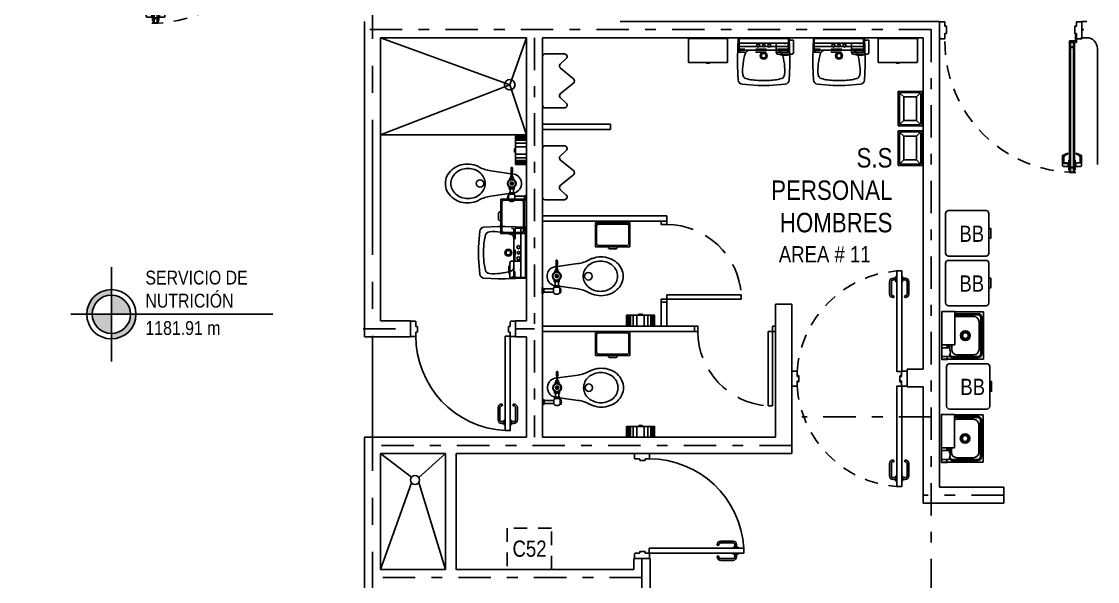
# Model space of a CAD drawing. Extents: x -28 to 149, y -33 to 76.
# Drawn here: x 4.75 to 14.71, y 10.64 to 15.82 of the extents above; entities that cross this region are included whole.
import ezdxf

# ---------------------------------------------------------------- set-up
doc = ezdxf.new("R2010")
doc.units = 0
doc.set_wipeout_variables(frame=1)
for name, pattern in [('CENTER', [2, 1.25, -0.25, 0.25, -0.25]), ('DASHDOT', [1, 0.5, -0.25, 0, -0.25]), ('DASHDOT2', [12.7, 6.35, -3.175, 0, -3.175]), ('HIDDEN', [0.375, 0.25, -0.125]), ('HIDDEN2', [0.1875, 0.125, -0.0625])]:
    doc.linetypes.add(name, pattern=pattern)
for name, color, linetype in [('arq-accesorios de baño', 2, 'Continuous'), ('arq-ejes', 1, 'DASHDOT2'), ('arq-ejes-principales', 1, 'CENTER'), ('arq-equipamiento', 1, 'Continuous'), ('arq-hatch', 252, 'Continuous'), ('arq-niveles', 1, 'Continuous'), ('arq-paredes-liv', 3, 'Continuous'), ('arq-puertas', 2, 'Continuous'), ('arq-san', 1, 'Continuous'), ('arq-text-area', 3, 'Continuous'), ('arq-text-codigo', 1, 'Continuous'), ('arq-text-equipamiento', 2, 'Continuous'), ('arq-wipeout', 2, 'Continuous')]:
    doc.layers.add(name, color=color, linetype=linetype)
doc.layers.add('mv', color=191, linetype='Continuous', plot=False)
doc.styles.add('dape 2', font='ARIALN.TTF', dxfattribs={"height": 2.5})

# ---------------------------------------------------------------- blocks, each defined once
blk = doc.blocks.new('BB')
for points in [[(0.1842, 0), (-0.1842, 0)], [(-0.21, -0.0258), (-0.21, -0.3742)], [(0.21, -0.3742), (0.21, -0.0258)], [(-0.1842, -0.4), (0.1842, -0.4)]]:
    blk.add_lwpolyline(points)
blk.add_lwpolyline([(0.0452, -0.4), (0.0452, -0.4171), (-0.0452, -0.4171), (-0.0452, -0.4)], close=True)
for centre, start, end in [((0.1842, -0.0258), 0, 90), ((-0.1842, -0.0258), 90, 180), ((-0.1842, -0.3742), 180, 270), ((0.1842, -0.3742), 270, 0)]:
    blk.add_arc(centre, 0.0258, start, end)
blk = doc.blocks.new('LAV02')
for p, q in [((0, 0.2212), (0, -0.2203)), ((0, 0.2212), (0.0018, 0.2212)), ((0, -0.2191), (0, 0.2191)), ((0, -0.2191), (0, 0.2191)), ((0, 0.2159), (0, -0.2159)), ((0.0009, 0.2212), (0.0009, -0.2203)), ((0.0018, 0.2221), (0.0018, -0.2203)), ((0.0018, -0.0895), (0.0018, 0.2165)), ((0.1209, 0.2238), (0.0035, 0.2238)), ((0.0035, 0.2229), (0.0035, 0.2238)), ((0.1209, 0.2229), (0.0035, 0.2229)), ((0.1209, -0.0856), (0.1209, 0.2238)), ((0.3874, 0.2191), (0.1209, 0.2191)), ((0.3364, 0.2032), (0.1209, 0.2032)), ((0.3874, 0.2191), (0.3874, -0.2191)), ((0.3364, 0.1937), (0.1209, 0.1937)), ((0.2951, 0.1778), (0.143, 0.1778)), ((0.3459, 0.127), (0.3459, -0.127)), ((0.3618, 0.1683), (0.3618, -0.1683)), ((0.3713, 0.1683), (0.3713, -0.1683)), ((0.1209, -0.0856), (0.0018, -0.0856)), ((0.0508, -0.1117), (0.0508, -0.0856)), ((0.0668, -0.1118), (0.0668, -0.0856)), ((0.0763, -0.1333), (0.0763, -0.0856)), ((0.0922, -0.127), (0.0922, -0.0856)), ((0.0018, -0.1117), (0.0018, -0.1942)), ((0.0653, -0.1117), (0.0018, -0.1117)), ((0.0653, -0.1942), (0.0018, -0.1942)), ((0.0508, -0.2191), (0.0508, -0.1942)), ((0.0748, -0.1212), (0.0748, -0.1307)), ((0.0748, -0.1752), (0.0748, -0.1847)), ((0.1017, -0.1937), (0.3364, -0.1937)), ((0.143, -0.1778), (0.2951, -0.1778)), ((0.0024, -0.2191), (0, -0.2191)), ((0, -0.2203), (0.0009, -0.2203)), ((0.0018, -0.2203), (0.0508, -0.2203)), ((0.0024, -0.2191), (0.0492, -0.2191)), ((0.0026, -0.2212), (0.0508, -0.2212)), ((0.0026, -0.2221), (0.0508, -0.2221)), ((0.039, -0.2212), (0.039, -0.2203)), ((0.0508, -0.2191), (0.0492, -0.2191)), ((0.3874, -0.2191), (0.0508, -0.2191)), ((0.0508, -0.2191), (0.054, -0.2191)), ((0.1017, -0.2032), (0.3364, -0.2032))]:
    blk.add_line(p, q)
blk.add_circle((0.2191, 0), 0.0444)
at = {"color": 251}
for radius in [0.0381, 0.027]:
    blk.add_circle((0.2191, 0), radius, dxfattribs=at)
for centre, radius, start, end in [((0.0035, 0.2221), 0.00172, 90, 180), ((0.3364, 0.1683), 0.0349, 359.9998, 90), ((0.143, 0.127), 0.0508, 90, 115.83473), ((0.2951, 0.127), 0.0508, 359.9998, 90), ((0.3364, 0.1683), 0.0254, 359.9998, 90), ((0.0653, -0.1212), 0.00952, 0, 90), ((0.0653, -0.1847), 0.00953, 270, 0), ((0.1017, -0.1683), 0.0349, 216.70113, 270), ((0.0391, -0.1529), 0.0421, 328.10921, 31.89079), ((0.1017, -0.1683), 0.0254, 188.48799, 270), ((0.143, -0.127), 0.0508, 180.00036, 270), ((0.2951, -0.127), 0.0508, 270, 359.9998), ((0.3364, -0.1683), 0.0254, 270, 359.9998), ((0.3364, -0.1683), 0.0349, 270, 359.9998), ((0.0026, -0.2203), 0.00174, 180, 270), ((0.0026, -0.2203), 0.000825, 180, 270), ((0.0508, -0.2212), 0.000912, 270, 90)]:
    blk.add_arc(centre, radius, start, end)
at = {"linetype": 'Continuous', "lineweight": 5}
blk.add_point((0, -0.2191), dxfattribs=at)
blk = doc.blocks.new('*U158')
for p, q in [((-0.0495, 0.009), (-0.0362, 0.009)), ((-0.0495, 0), (-0.0362, 0)), ((-0.0362, 0.0122), (-0.0328, 0.0122)), ((-0.005, 0), (0.005, 0)), ((0, 0.005), (0, -0.005)), ((0.0495, 0.0155), (0.0875, 0.0155)), ((0.0875, 0.0171), (0.0996, 0.0171)), ((0.0996, 0), (0.0875, 0)), ((0.1137, 0.0295), (0.1137, 0.0306)), ((0.1179, 0.0361), (0.1179, 0.0306)), ((0.1328, 0.0361), (0.1328, 0.0306)), ((0.1477, 0.0361), (0.1477, 0.0306)), ((0.1519, 0.0295), (0.1519, 0.0306)), ((-0.0495, -0.009), (-0.0362, -0.009)), ((-0.0362, -0.0122), (-0.0328, -0.0122)), ((0.0495, -0.0155), (0.0875, -0.0155)), ((0.0875, -0.0171), (0.0996, -0.0171)), ((0.1178, -0.1195), (0.1178, -0.0295)), ((0.1478, -0.1195), (0.1478, -0.0295)), ((0.1189, -0.1195), (0.1189, -0.127)), ((0.1328, -0.1195), (0.1328, -0.127)), ((0.1467, -0.1195), (0.1467, -0.127))]:
    blk.add_line(p, q)
for points in [[(-0.0906, 0.0045), (-0.1173, 0.1942, 0.094509), (-0.1525, 0.301, -0.039467), (-0.1659, 0.3305, -0.087429), (-0.1799, 0.4101, -0.087429), (-0.1659, 0.4897, -0.093201), (-0.1272, 0.555, -0.102722), (-0.0677, 0.5998, -0.110644), (0, 0.615, -0.110644), (0.0677, 0.5998, -0.102722), (0.1272, 0.555, -0.093201), (0.1659, 0.4897, -0.087429), (0.1799, 0.4101, -0.087429), (0.1659, 0.3305, -0.039467), (0.1525, 0.301, 0.094509), (0.1173, 0.1942), (0.0932, 0.023)], [(0.0996, -0.0196, 0.154601), (0.1124, -0.0295), (0.1531, -0.0295, 0.455032), (0.1531, 0.0295), (0.1137, 0.0295, 0.259938), (0.0996, 0.0196)], [(0.0875, -0.0212, -0.865478), (-0.0899, -0.0045, -0.865478)]]:
    blk.add_lwpolyline(points, format="xyb")
for points in [[(-0.1399, 0.4049, 0.087447), (-0.129, 0.343, 0.09321), (-0.0989, 0.2923, 0.102716), (-0.0526, 0.2574, 0.110623), (0, 0.2456, 0.110623), (0.0526, 0.2574, 0.102716), (0.0989, 0.2923, 0.09321), (0.129, 0.343, 0.087447), (0.1399, 0.4049, 0.087447), (0.129, 0.4668, 0.09321), (0.0989, 0.5176, 0.102716), (0.0526, 0.5524, 0.110623), (0, 0.5642, 0.110623), (-0.0526, 0.5524, 0.102716), (-0.0989, 0.5176, 0.09321), (-0.129, 0.4668, 0.087447)], [(-0.069, 0.004), (-0.1439, 0.0059, 0.421553), (-0.149, 0.0009), (-0.149, -0.0009, 0.421553), (-0.1439, -0.0059), (-0.069, -0.004)], [(0.1365, 0.0361), (0.1291, 0.0361), (0.1291, 0.038, -0.414214), (0.1313, 0.0402), (0.1343, 0.0402, -0.414214), (0.1365, 0.038)], [(0.1596, -0.135), (0.106, -0.135, -0.443315), (0.1135, -0.127), (0.152, -0.127, -0.443315)]]:
    blk.add_lwpolyline(points, format="xyb", close=True)
for points in [[(-0.069, 0.0074), (-0.0618, 0.0074), (-0.0618, -0.0074), (-0.069, -0.0074)], [(-0.0618, 0.0113), (-0.0495, 0.0113), (-0.0495, -0.0113), (-0.0618, -0.0113)], [(-0.0495, 0.0165), (-0.0362, 0.0165), (-0.0362, -0.0165), (-0.0495, -0.0165)], [(-0.013, -0.0075), (-0.013, 0.0075), (0, 0.015), (0.013, 0.0075), (0.013, -0.0075), (0, -0.015)], [(0.0996, 0.023), (0.0996, -0.023), (0.0875, -0.023), (0.0875, 0.023)], [(0.1531, 0.0306), (0.1124, 0.0306), (0.1124, 0.0361), (0.1531, 0.0361)], [(0.1134, -0.127), (0.1134, -0.1195), (0.1521, -0.1195), (0.1521, -0.127)]]:
    blk.add_lwpolyline(points, close=True)
blk.add_lwpolyline([(0.0262, 0.0232), (0.0495, 0.0232), (0.0495, -0.0232), (0.0262, -0.0232)])
for centre, radius in [((0, 0.2934), 0.0348), ((0, 0), 0.04), ((0, 0), 0.035), ((0, 0), 0.0095)]:
    blk.add_circle(centre, radius)
blk = doc.blocks.new('*U159')
blk.add_lwpolyline([(0, -0.08), (0, 0.08), (0.11, 0.08, -0.414214), (0.13, 0.06), (0.13, -0.06, -0.414214), (0.11, -0.08)], format="xyb", close=True)
blk.add_circle((0.0176, 0.0006), 0.0104)
for centre, radius, start, end in [((0.0208, 0.0006), 0.0104, 261.20661, 98.79339), ((0.02, 0.0009), 0.1194, 337.20482, 22.79518)]:
    blk.add_arc(centre, radius, start, end)
blk = doc.blocks.new('*U160')
at = {"linetype": 'Continuous', "ltscale": 20}
for p, q in [((0, 0), (0, 0.2324)), ((0, 0), (0, 0.2324)), ((0.0039, 0.2364), (0.1917, 0.243)), ((0.0202, 0.2331), (0.0202, 0)), ((0.1156, 0), (0.1156, 0.214)), ((0.1378, 0.2264), (0.1239, 0.2239)), ((0.1917, 0.243), (0.2614, 0.243)), ((0.2614, 0.243), (0.3924, 0.2361)), ((0.4305, 0.1989), (0.442, 0.0531)), ((0, 0), (0, -0.2324)), ((0, 0), (0, -0.2324)), ((0.0202, -0.2331), (0.0202, 0)), ((0.1156, 0), (0.1156, 0.0947)), ((0.1156, 0), (0.1156, -0.0947)), ((0.1156, 0), (0.1156, -0.214)), ((0.3953, 0), (0.3953, 0.0399)), ((0.3953, 0), (0.3953, -0.0399)), ((0.442, 0.0531), (0.442, 0)), ((0.442, -0.0531), (0.442, 0)), ((0.4305, -0.1989), (0.442, -0.0531)), ((0.0039, -0.2364), (0.1917, -0.243)), ((0.1378, -0.2264), (0.1239, -0.2239)), ((0.1917, -0.243), (0.2614, -0.243)), ((0.2614, -0.243), (0.3924, -0.2361))]:
    blk.add_line(p, q, dxfattribs=at)
for centre, radius in [((0.0727, 0.0515), 0.0144), ((0.0727, 0), 0.0126), ((0.1666, 0), 0.0318), ((0.1666, 0), 0.0207), ((0.0727, -0.0515), 0.0144)]:
    blk.add_circle(centre, radius, dxfattribs=at)
for centre, radius, start, end in [((0.004, 0.2324), 0.00404, 92, 180), ((0.0242, 0.2331), 0.00404, 92, 180), ((0.1257, 0.214), 0.0101, 100, 180), ((0.3903, 0.1958), 0.0404, 4.5, 87), ((0.156, 0.1313), 0.0404, 107.48929, 180), ((0.3044, -0.3258), 0.5209, 85.81831, 107.95077), ((0.3394, 0.1535), 0.0404, 15.49127, 85.81872), ((-0.0702, 0.0399), 0.4654, 0, 15.49127), ((-0.0702, -0.0399), 0.4654, 344.50873, 0), ((0.156, -0.1313), 0.0404, 180, 252.51071), ((0.3044, 0.3258), 0.5209, 252.04923, 274.18169), ((0.3394, -0.1535), 0.0404, 274.18128, 344.50873), ((0.3903, -0.1958), 0.0404, 273, 355.5), ((0.004, -0.2324), 0.00404, 180, 268), ((0.0242, -0.2331), 0.00404, 180, 268), ((0.1257, -0.214), 0.0101, 180, 260)]:
    blk.add_arc(centre, radius, start, end, dxfattribs=at)
blk = doc.blocks.new('Ea27')
at = {"linetype": 'HIDDEN', "ltscale": 0.2}
blk.add_line((-0.2265, -0.1049), (0.226, -0.105), dxfattribs=at)
for centre, start, end in [((-0.226, -0.1024), 180, 270), ((0.226, -0.1024), 270, 0)]:
    blk.add_arc(centre, 0.0026, start, end, dxfattribs=at)
blk.add_wipeout([(-0.2286, 0), (0.2286, 0), (0.2286, -0.0474), (0.2286, -0.0479), (0.2284, -0.0485), (0.2281, -0.049), (0.2276, -0.0495), (0.227, -0.0498), (0.2267, -0.0499), (0.226, -0.05), (-0.226, -0.05), (-0.2265, -0.0499), (-0.227, -0.0498), (-0.2274, -0.0496), (-0.2278, -0.0492), (-0.2282, -0.0488), (-0.2284, -0.0483), (-0.2286, -0.0477), (-0.2286, -0.0474)])
for p, q in [((0.2286, 0), (-0.2286, 0)), ((-0.2286, 0), (-0.2286, -0.05)), ((0.2286, -0.05), (0.2286, 0)), ((0.2286, -0.0073), (-0.2286, -0.0073)), ((-0.2286, -0.05), (0.2286, -0.05))]:
    blk.add_line(p, q)
for p, q in [((-0.2286, -0.1024), (-0.2286, -0.05)), ((0.2286, -0.1024), (0.2286, -0.05))]:
    blk.add_line(p, q, dxfattribs=at)
blk = doc.blocks.new('*U179')
blk.add_line((0.1, 0.26), (0, 0.26))
at = {"color": 251}
for p, q in [((0.1, 0.2543), (0, 0.2543)), ((0.1, 0.2468), (0, 0.2468)), ((0.1, 0.238), (0, 0.238)), ((0.1, 0.2241), (0, 0.2241)), ((0.1, 0.1983), (0, 0.1983)), ((0.1, 0.1633), (0, 0.1633)), ((0.1, 0.0967), (0, 0.0967)), ((0.1, 0.0617), (0, 0.0617)), ((0.1, 0.0359), (0, 0.0359)), ((0.1, 0.022), (0, 0.022)), ((0.1, 0.0132), (0, 0.0132)), ((0.1, 0.0057), (0, 0.0057))]:
    blk.add_line(p, q, dxfattribs=at)
for points in [[(0, 0.26), (0.1, 0.26), (0.1, 0), (0, 0)], [(0.1, 0.1442), (0.1104, 0.1442), (0.1104, 0.1158), (0.1, 0.1158)]]:
    blk.add_lwpolyline(points, close=True)
blk = doc.blocks.new('*U161')
blk.add_lwpolyline([(-0.22, 0.16), (-0.22, -0.16), (0, -0.16), (0, 0.16)], close=True)
blk.add_lwpolyline([(-0.21, 0.13), (-0.21, -0.13, 0.414214), (-0.19, -0.15), (-0.03, -0.15, 0.414214), (-0.01, -0.13), (-0.01, 0.13, 0.414214), (-0.03, 0.15), (-0.19, 0.15, 0.414214)], format="xyb", close=True)
blk.add_lwpolyline([(-0.22, 0.04), (-0.23, 0.04, 0.414214), (-0.24, 0.03), (-0.24, -0.03, 0.414214), (-0.23, -0.04), (-0.22, -0.04)], format="xyb")
blk = doc.blocks.new('*U163')
for p, q in [((-0.1519, 0.0295), (-0.1519, 0.0306)), ((-0.1477, 0.0361), (-0.1477, 0.0306)), ((-0.1328, 0.0361), (-0.1328, 0.0306)), ((-0.1179, 0.0361), (-0.1179, 0.0306)), ((-0.1137, 0.0295), (-0.1137, 0.0306)), ((-0.0875, 0.0171), (-0.0996, 0.0171)), ((-0.0996, 0), (-0.0875, 0)), ((-0.0495, 0.0155), (-0.0875, 0.0155)), ((-0.005, 0), (0.005, 0)), ((0, 0.005), (0, -0.005)), ((0.0362, 0.0122), (0.0328, 0.0122)), ((0.0495, 0.009), (0.0362, 0.009)), ((0.0495, 0), (0.0362, 0)), ((-0.1478, -0.1195), (-0.1478, -0.0295)), ((-0.1178, -0.1195), (-0.1178, -0.0295)), ((-0.0875, -0.0171), (-0.0996, -0.0171)), ((-0.0495, -0.0155), (-0.0875, -0.0155)), ((0.0362, -0.0122), (0.0328, -0.0122)), ((0.0495, -0.009), (0.0362, -0.009)), ((-0.1467, -0.1195), (-0.1467, -0.127)), ((-0.1328, -0.1195), (-0.1328, -0.127)), ((-0.1189, -0.1195), (-0.1189, -0.127))]:
    blk.add_line(p, q)
for points in [[(0.0906, 0.0045), (0.1173, 0.1942, -0.094509), (0.1525, 0.301, 0.039467), (0.1659, 0.3305, 0.087429), (0.1799, 0.4101, 0.087429), (0.1659, 0.4897, 0.093201), (0.1272, 0.555, 0.102722), (0.0677, 0.5998, 0.110644), (0, 0.615, 0.110644), (-0.0677, 0.5998, 0.102722), (-0.1272, 0.555, 0.093201), (-0.1659, 0.4897, 0.087429), (-0.1799, 0.4101, 0.087429), (-0.1659, 0.3305, 0.039467), (-0.1525, 0.301, -0.094509), (-0.1173, 0.1942), (-0.0932, 0.023)], [(-0.0996, -0.0196, -0.154601), (-0.1124, -0.0295), (-0.1531, -0.0295, -0.455032), (-0.1531, 0.0295), (-0.1137, 0.0295, -0.259938), (-0.0996, 0.0196)], [(-0.0875, -0.0212, 0.865478), (0.0899, -0.0045, 0.865478)]]:
    blk.add_lwpolyline(points, format="xyb")
for points in [[(0.1399, 0.4049, -0.087447), (0.129, 0.343, -0.09321), (0.0989, 0.2923, -0.102716), (0.0526, 0.2574, -0.110623), (0, 0.2456, -0.110623), (-0.0526, 0.2574, -0.102716), (-0.0989, 0.2923, -0.09321), (-0.129, 0.343, -0.087447), (-0.1399, 0.4049, -0.087447), (-0.129, 0.4668, -0.09321), (-0.0989, 0.5176, -0.102716), (-0.0526, 0.5524, -0.110623), (0, 0.5642, -0.110623), (0.0526, 0.5524, -0.102716), (0.0989, 0.5176, -0.09321), (0.129, 0.4668, -0.087447)], [(-0.1365, 0.0361), (-0.1291, 0.0361), (-0.1291, 0.038, 0.414214), (-0.1313, 0.0402), (-0.1343, 0.0402, 0.414214), (-0.1365, 0.038)], [(0.069, 0.004), (0.1439, 0.0059, -0.421553), (0.149, 0.0009), (0.149, -0.0009, -0.421553), (0.1439, -0.0059), (0.069, -0.004)], [(-0.1596, -0.135), (-0.106, -0.135, 0.443315), (-0.1135, -0.127), (-0.152, -0.127, 0.443315)]]:
    blk.add_lwpolyline(points, format="xyb", close=True)
for points in [[(-0.1531, 0.0306), (-0.1124, 0.0306), (-0.1124, 0.0361), (-0.1531, 0.0361)], [(-0.0996, 0.023), (-0.0996, -0.023), (-0.0875, -0.023), (-0.0875, 0.023)], [(0.013, -0.0075), (0.013, 0.0075), (0, 0.015), (-0.013, 0.0075), (-0.013, -0.0075), (0, -0.015)], [(0.0495, 0.0165), (0.0362, 0.0165), (0.0362, -0.0165), (0.0495, -0.0165)], [(0.0618, 0.0113), (0.0495, 0.0113), (0.0495, -0.0113), (0.0618, -0.0113)], [(0.069, 0.0074), (0.0618, 0.0074), (0.0618, -0.0074), (0.069, -0.0074)], [(-0.1134, -0.127), (-0.1134, -0.1195), (-0.1521, -0.1195), (-0.1521, -0.127)]]:
    blk.add_lwpolyline(points, close=True)
blk.add_lwpolyline([(-0.0262, 0.0232), (-0.0495, 0.0232), (-0.0495, -0.0232), (-0.0262, -0.0232)])
for centre, radius in [((0, 0.2934), 0.0348), ((0, 0), 0.04), ((0, 0), 0.035), ((0, 0), 0.0095)]:
    blk.add_circle(centre, radius)
blk = doc.blocks.new('*U164')
blk.add_lwpolyline([(0.22, 0.16), (0.22, -0.16), (0, -0.16), (0, 0.16)], close=True)
blk.add_lwpolyline([(0.21, 0.13), (0.21, -0.13, -0.414214), (0.19, -0.15), (0.03, -0.15, -0.414214), (0.01, -0.13), (0.01, 0.13, -0.414214), (0.03, 0.15), (0.19, 0.15, -0.414214)], format="xyb", close=True)
blk.add_lwpolyline([(0.22, 0.04), (0.23, 0.04, -0.414214), (0.24, 0.03), (0.24, -0.03, -0.414214), (0.23, -0.04), (0.22, -0.04)], format="xyb")
blk = doc.blocks.new('ORINAL2')
for p, q in [((-0.25, 0.025), (-0.25, 0.2028)), ((-0.1543, 0.1641), (-0.2068, 0.2199)), ((-0.1166, 0.1656), (-0.0195, 0.2862)), ((0.1166, 0.1656), (0.0195, 0.2862)), ((0.1543, 0.1641), (0.2068, 0.2199)), ((0.25, 0.2028), (0.25, 0.025)), ((0.225, 0), (-0.225, 0))]:
    blk.add_line(p, q)
for centre, start, end in [((-0.225, 0.2028), 43.23601, 180), ((0, 0.2705), 38.8485, 141.1515), ((0.225, 0.2028), 0, 136.76399), ((-0.1361, 0.1813), 223.23601, 321.1515), ((0.1361, 0.1813), 218.8485, 316.76399), ((-0.225, 0.025), 180, 270), ((0.225, 0.025), 270, 0)]:
    blk.add_arc(centre, 0.025, start, end)
blk = doc.blocks.new('*U165')
for p, q in [((0.2253, 0.181), (0, 0.181)), ((0, -0.1811), (0, 0.181)), ((0, -0.1811), (0, 0.181)), ((0.006, -0.1811), (0.006, 0.181)), ((0.23, -0.1764), (0.23, 0.1764)), ((0.2253, -0.1811), (0, -0.1811))]:
    blk.add_line(p, q)
blk.add_lwpolyline([(0.23, -0.0115), (0.23, 0.0115), (0.2371, 0.0115), (0.2371, -0.0115)], close=True)
for centre, start, end in [((0.2253, 0.1764), 0, 90), ((0.2253, -0.1764), 270, 0)]:
    blk.add_arc(centre, 0.00466, start, end)
blk = doc.blocks.new('*U167')
for p, q in [((-0.17, 0.11), (-0.2041, 0.1441)), ((-0.05, 0.11), (-0.0159, 0.1441)), ((-0.17, -0.11), (-0.2041, -0.1441)), ((-0.05, -0.11), (-0.0159, -0.1441))]:
    blk.add_line(p, q)
for points in [[(0, -0.16), (0, 0.16), (-0.22, 0.16), (-0.22, -0.16)], [(-0.05, -0.11), (-0.05, 0.11), (-0.17, 0.11), (-0.17, -0.11)]]:
    blk.add_lwpolyline(points, close=True)
blk.add_lwpolyline([(-0.01, -0.13), (-0.01, 0.13, 0.414214), (-0.03, 0.15), (-0.19, 0.15, 0.414214), (-0.21, 0.13), (-0.21, -0.13, 0.414214), (-0.19, -0.15), (-0.03, -0.15, 0.414214)], format="xyb", close=True)
blk = doc.blocks.new('BL-1.067')
for p, q in [((0, 0.0564), (0, 0.0694)), ((0, 0.0694), (0.0461, 0.0694)), ((0.05, 0.0655), (0.05, 0.0333)), ((0.0539, 0.0294), (0.0621, 0.0294)), ((0.066, 0.0255), (0.066, -0.0169)), ((1.001, 0.0255), (1.001, -0.0169)), ((1.0131, 0.0294), (1.0049, 0.0294)), ((1.017, 0.0655), (1.017, 0.0333)), ((1.067, 0.0694), (1.0209, 0.0694)), ((1.067, 0.0564), (1.067, 0.0694)), ((0, -0.0698), (0, -0.0568)), ((0.0461, -0.0698), (0, -0.0698)), ((0.05, -0.0247), (0.05, -0.0659)), ((0.0621, -0.0208), (0.0539, -0.0208)), ((1.0049, -0.0208), (1.0131, -0.0208)), ((1.017, -0.0247), (1.017, -0.0659)), ((1.0209, -0.0698), (1.067, -0.0698)), ((1.067, -0.0698), (1.067, -0.0568))]:
    blk.add_line(p, q)
for points in [[(0.0489, 0.0683), (0.0959, 0.0683), (0.0959, 0.9983), (0.0489, 0.9983)], [(0.0488, 0.946), (0.0406, 0.946), (0.0406, 0.9009), (0.0488, 0.9009)], [(0.0959, 0.946), (0.1041, 0.946), (0.1041, 0.9009), (0.0959, 0.9009)]]:
    blk.add_lwpolyline(points, close=True)
for points in [[(0.0406, 0.9152), (0.0161, 0.9152, 0.414214), (-0.0003, 0.8989), (-0.0003, 0.785, 0.414214), (0.0161, 0.7686, -0.91685), (0.0161, 0.7522, -0.414214), (-0.0167, 0.785), (-0.0167, 0.8989, -0.414214), (0.0161, 0.9316), (0.0406, 0.9316), (0.0406, 0.9152)], [(0.1041, 0.9152), (0.1287, 0.9152, -0.414214), (0.1451, 0.8989), (0.1451, 0.785, -0.414214), (0.1287, 0.7686, 0.91685), (0.1287, 0.7522, 0.414214), (0.1615, 0.785), (0.1615, 0.8989, 0.414214), (0.1287, 0.9316), (0.1041, 0.9316), (0.1041, 0.9152)]]:
    blk.add_lwpolyline(points, format="xyb")
at = {"linetype": 'HIDDEN', "ltscale": 0.5}
blk.add_arc((0.0178, -0.0014), 1.0028, 3.98737, 85.53146, dxfattribs=at)
for centre, start, end in [((0.0461, 0.0655), 0, 90), ((0.0539, 0.0333), 180, 270), ((0.0621, 0.0255), 0, 90), ((1.0049, 0.0255), 90, 180), ((1.0131, 0.0333), 270, 0), ((1.0209, 0.0655), 90, 180), ((0.0461, -0.0659), 270, 0), ((0.0539, -0.0247), 90, 180), ((0.0621, -0.0169), 270, 0), ((1.0049, -0.0169), 180, 270), ((1.0131, -0.0247), 0, 90), ((1.0209, -0.0659), 180, 270)]:
    blk.add_arc(centre, 0.0039, start, end)
blk = doc.blocks.new('P-0.75')
for p, q in [((0.0301, 0.05), (0.0301, 0.7395)), ((0.0301, 0.7395), (0.0701, 0.7395)), ((0.0701, 0.7395), (0.0701, 0.05)), ((0.0701, 0.05), (0.0301, 0.05))]:
    blk.add_line(p, q)
for points in [[(0.03, 0), (0.03, 0.05), (0, 0.05), (0, 0)], [(0.75, 0), (0.75, 0.05), (0.72, 0.05), (0.72, 0)]]:
    blk.add_lwpolyline(points, close=True)
at = {"linetype": 'HIDDEN'}
blk.add_arc((0.0263, 0.0471), 0.6938, 0.24274, 86.38063, dxfattribs=at)
blk = doc.blocks.new('A$C367E7C13')
at = {"linetype": 'Continuous', "ltscale": 0.5}
for p, q in [((-0.0696, 0.9731), (-0.0566, 0.9731)), ((-0.0696, 0.927), (-0.0696, 0.9731)), ((-0.0245, 0.9231), (-0.0657, 0.9231)), ((-0.0206, 0.911), (-0.0206, 0.9192)), ((0.0257, 0.9071), (-0.0167, 0.9071)), ((0.0296, 0.9192), (0.0296, 0.911)), ((0.0657, 0.9231), (0.0335, 0.9231)), ((0.0566, 0.9731), (0.0696, 0.9731)), ((0.0696, 0.9731), (0.0696, 0.927)), ((-0.0696, 0.0461), (-0.0696, 0)), ((-0.0696, 0), (-0.0566, 0)), ((-0.0245, 0.05), (-0.0657, 0.05)), ((-0.0206, 0.0621), (-0.0206, 0.0539)), ((0.0257, 0.066), (-0.0167, 0.066)), ((0.0296, 0.0539), (0.0296, 0.0621)), ((0.0657, 0.05), (0.0335, 0.05)), ((0.0566, 0), (0.0696, 0)), ((0.0696, 0), (0.0696, 0.0461))]:
    blk.add_line(p, q, dxfattribs=at)
for points in [[(0.8596, 0.1041), (0.8596, 0.1287, 0.414214), (0.8432, 0.1451), (0.7294, 0.1451, 0.414214), (0.713, 0.1287, -0.91685), (0.6966, 0.1287, -0.414214), (0.7294, 0.1615), (0.8432, 0.1615, -0.414214), (0.876, 0.1287), (0.876, 0.1041), (0.8596, 0.1041)], [(0.8596, 0.0407), (0.8596, 0.0161, -0.414214), (0.8432, -0.0003), (0.7294, -0.0003, -0.414214), (0.713, 0.0161, 0.91685), (0.6966, 0.0161, 0.414214), (0.7294, -0.0167), (0.8432, -0.0167, 0.414214), (0.876, 0.0161), (0.876, 0.0407), (0.8596, 0.0407)]]:
    blk.add_lwpolyline(points, format="xyb", dxfattribs=at)
for points in [[(0.8903, 0.0959), (0.8903, 0.1041), (0.8453, 0.1041), (0.8453, 0.0959)], [(0.0685, 0.0489), (0.0685, 0.0959), (0.9427, 0.0959), (0.9427, 0.0489)], [(0.8903, 0.0489), (0.8903, 0.0407), (0.8453, 0.0407), (0.8453, 0.0489)]]:
    blk.add_lwpolyline(points, close=True, dxfattribs=at)
for centre, radius, start, end in [((-0.0657, 0.927), 0.0039, 180.00093, 270.00093), ((-0.0245, 0.9192), 0.0039, 0.00093, 90.00093), ((-0.0167, 0.911), 0.0039, 180.00093, 270.00093), ((0.0257, 0.911), 0.0039, 270.00093, 0.00093), ((0.0335, 0.9192), 0.0039, 90.00093, 180.00093), ((0.0657, 0.927), 0.0039, 270.00093, 0.00093), ((0.0675, 0.0466), 0.8765, 3.2298, 90.12158), ((-0.0245, 0.0539), 0.0039, 270.00093, 0.00093), ((-0.0167, 0.0621), 0.0039, 90.00093, 180.00093), ((0.0257, 0.0621), 0.0039, 0.00093, 90.00093), ((0.0335, 0.0539), 0.0039, 180.00093, 270.00093), ((0.0657, 0.0461), 0.0039, 0.00093, 90.00093)]:
    blk.add_arc(centre, radius, start, end, dxfattribs=at)
blk = doc.blocks.new('*U146')
for p, q in [((0.006, 1.2554), (0.006, 1.1584)), ((0.0575, 1.2604), (0.011, 1.2604)), ((0.016, 1.2334), (0.016, 1.1668)), ((0.0506, 1.2279), (0.016, 1.2279)), ((0.0506, 1.2279), (0.0575, 1.2354)), ((0.0575, 1.2654), (0.0575, 1.2304)), ((0.0625, 1.2654), (0.0575, 1.2654)), ((0.0625, 1.2304), (0.0575, 1.2304)), ((0.0625, 1.2929), (0.0625, 1.2029)), ((0.07, 1.2929), (0.0625, 1.2929)), ((0.07, 1.2029), (0.0625, 1.2029)), ((0.115, 1.2929), (0.1225, 1.2929)), ((0.115, 1.2029), (0.1225, 1.2029)), ((0.1225, 1.2929), (0.1225, 1.2029)), ((0.1225, 1.2654), (0.1275, 1.2654)), ((0.1225, 1.2304), (0.1275, 1.2304)), ((0.1275, 1.2654), (0.1275, 1.2304)), ((0.1275, 1.2604), (0.174, 1.2604)), ((0.1275, 1.2354), (0.167, 1.2354)), ((0.1344, 1.2279), (0.1275, 1.2354)), ((0.1344, 1.2279), (0.169, 1.2279)), ((0.169, 1.2334), (0.169, 1.1668)), ((0.179, 1.2554), (0.179, 1.1584)), ((0.0552, 1.1389), (0.006, 1.1584)), ((0.057, 1.1423), (0.016, 1.1668)), ((0.057, 1.1423), (0.0552, 1.1389)), ((0.128, 1.1423), (0.169, 1.1668)), ((0.128, 1.1423), (0.1298, 1.1389)), ((0.1298, 1.1389), (0.179, 1.1584))]:
    blk.add_line(p, q)
for points in [[(0.115, 1.3179), (0.07, 1.3179), (0.07, 0.109), (0.115, 0.109)], [(0.0775, 1.2729), (0.1075, 1.2729), (0.1075, 1.3129), (0.0775, 1.3129)], [(0.1075, 0.159), (0.0775, 0.159), (0.0775, 1.2679), (0.1075, 1.2679)], [(0.0775, 0.154), (0.1075, 0.154), (0.1075, 0.114), (0.0775, 0.114)]]:
    blk.add_lwpolyline(points, close=True)
for points in [[(0.065, 0.109), (0.115, 0.109), (0.115, 0.099), (0.065, 0.099)], [(0.0073, -0.069), (0, -0.069), (0, -0.079), (0.05, -0.079), (0.05, -0.039), (0.065, -0.039), (0.065, 0.031), (0.05, 0.031), (0.05, 0.079), (0, 0.079), (0, 0.069), (0.01, 0.069)], [(0.0513, 0.0953), (0.0513, 0.0453), (0.0613, 0.0453), (0.0613, 0.0953)], [(1.3127, -0.069), (1.32, -0.069), (1.32, -0.079), (1.27, -0.079), (1.27, -0.039), (1.255, -0.039), (1.255, 0.031), (1.27, 0.031), (1.27, 0.079), (1.32, 0.079), (1.32, 0.069), (1.31, 0.069)]]:
    blk.add_lwpolyline(points)
blk.add_circle((0.0563, 0.104), 0.01)
at = {"color": 251, "linetype": 'HIDDEN2'}
blk.add_arc((0.0563, 0.104), 1.214, 0, 90, dxfattribs=at)
for centre, radius, start, end in [((0.011, 1.2554), 0.005, 90, 180), ((0.167, 1.2334), 0.002, 360, 90), ((0.174, 1.2554), 0.005, 360, 90)]:
    blk.add_arc(centre, radius, start, end)
at = {"layer": 'mv'}
blk.add_line((0.07, 1.318), (0.0563, 1.318), dxfattribs=at)
for p in [(0, 0), (0, 0), (0, 0), (0, 0), (0, 0), (0, 0), (0, 0), (0, 0), (0, 0), (1.32, 0)]:
    blk.add_point(p, dxfattribs=at)
blk = doc.blocks.new('*U154')
for p, q in [((0.006, 1.2554), (0.006, 1.1584)), ((0.0575, 1.2604), (0.011, 1.2604)), ((0.016, 1.2334), (0.016, 1.1668)), ((0.0506, 1.2279), (0.016, 1.2279)), ((0.0506, 1.2279), (0.0575, 1.2354)), ((0.0575, 1.2654), (0.0575, 1.2304)), ((0.0625, 1.2654), (0.0575, 1.2654)), ((0.0625, 1.2304), (0.0575, 1.2304)), ((0.0625, 1.2929), (0.0625, 1.2029)), ((0.07, 1.2929), (0.0625, 1.2929)), ((0.07, 1.2029), (0.0625, 1.2029)), ((0.115, 1.2929), (0.1225, 1.2929)), ((0.115, 1.2029), (0.1225, 1.2029)), ((0.1225, 1.2929), (0.1225, 1.2029)), ((0.1225, 1.2654), (0.1275, 1.2654)), ((0.1225, 1.2304), (0.1275, 1.2304)), ((0.1275, 1.2654), (0.1275, 1.2304)), ((0.1275, 1.2604), (0.174, 1.2604)), ((0.1275, 1.2354), (0.167, 1.2354)), ((0.1344, 1.2279), (0.1275, 1.2354)), ((0.1344, 1.2279), (0.169, 1.2279)), ((0.169, 1.2334), (0.169, 1.1668)), ((0.179, 1.2554), (0.179, 1.1584)), ((0.0552, 1.1389), (0.006, 1.1584)), ((0.057, 1.1423), (0.016, 1.1668)), ((0.057, 1.1423), (0.0552, 1.1389)), ((0.128, 1.1423), (0.169, 1.1668)), ((0.128, 1.1423), (0.1298, 1.1389)), ((0.1298, 1.1389), (0.179, 1.1584))]:
    blk.add_line(p, q)
for points in [[(0.115, 1.3179), (0.07, 1.3179), (0.07, 0.109), (0.115, 0.109)], [(0.0775, 1.2729), (0.1075, 1.2729), (0.1075, 1.3129), (0.0775, 1.3129)], [(0.1075, 0.159), (0.0775, 0.159), (0.0775, 1.2679), (0.1075, 1.2679)], [(0.0775, 0.154), (0.1075, 0.154), (0.1075, 0.114), (0.0775, 0.114)]]:
    blk.add_lwpolyline(points, close=True)
for points in [[(0.065, 0.109), (0.115, 0.109), (0.115, 0.099), (0.065, 0.099)], [(0.0073, -0.069), (0, -0.069), (0, -0.079), (0.05, -0.079), (0.05, -0.039), (0.065, -0.039), (0.065, 0.031), (0.05, 0.031), (0.05, 0.079), (0, 0.079), (0, 0.069), (0.01, 0.069)], [(0.0513, 0.0953), (0.0513, 0.0453), (0.0613, 0.0453), (0.0613, 0.0953)], [(1.3127, -0.069), (1.32, -0.069), (1.32, -0.079), (1.27, -0.079), (1.27, -0.039), (1.255, -0.039), (1.255, 0.031), (1.27, 0.031), (1.27, 0.079), (1.32, 0.079), (1.32, 0.069), (1.31, 0.069)]]:
    blk.add_lwpolyline(points)
blk.add_circle((0.0563, 0.104), 0.01)
at = {"color": 251, "linetype": 'HIDDEN2'}
blk.add_arc((0.0563, 0.104), 1.214, 0, 90, dxfattribs=at)
for centre, radius, start, end in [((0.011, 1.2554), 0.005, 90, 180), ((0.167, 1.2334), 0.002, 360, 90), ((0.174, 1.2554), 0.005, 360, 90)]:
    blk.add_arc(centre, radius, start, end)
at = {"layer": 'mv'}
blk.add_line((0.07, 1.318), (0.0563, 1.318), dxfattribs=at)
for p in [(0, 0), (0, 0), (0, 0), (0, 0), (0, 0), (0, 0), (0, 0), (0, 0), (0, 0), (1.32, 0)]:
    blk.add_point(p, dxfattribs=at)

msp = doc.modelspace()

# ---------------------------------------------------------------- hatches: boundary and pattern name
at = {"layer": 'arq-niveles'}
h = msp.add_hatch(color=8, dxfattribs=at)
h.paths.add_polyline_path([(5.4052, 13.112, 0.414214), (5.5826, 12.9345), (5.5826, 13.112)])
h.paths.add_polyline_path([(5.5826, 13.2894), (5.5826, 13.112), (5.7601, 13.112, 0.414214)])
h.paths.add_polyline_path([(5.3547, 13.112), (5.4052, 13.112, -0.414214), (5.5826, 13.2894), (5.5826, 13.3399, 0.414214)])
h.paths.add_polyline_path([(5.5826, 12.9345), (5.5826, 12.8841, 0.414214), (5.8106, 13.112), (5.7601, 13.112, -0.414214)])

# ---------------------------------------------------------------- linework, layer by layer
at = {"layer": 'arq-ejes', "linetype": 'DASHDOT', "ltscale": 0.6}
for p, q in [((13.175, 15.7481), (7.925, 15.7481)), ((13.175, 15.7481), (13.175, 5.3608)), ((14.5885, 15.7481), (14.57, 15.7481)), ((9.5, 15.6731), (9.5, 11.9731)), ((7.9138, 12.9771), (8.3519, 12.9771)), ((9.5, 12.9771), (9.325, 12.9771)), ((13.175, 12.1608), (11.9745, 12.1608)), ((11.883, 11.8981), (8, 11.8981)), ((13.8456, 11.4365), (13.1, 11.4365)), ((10.4954, 10.85), (10.4954, 10.32)), ((10.4954, 10.675), (8, 10.675))]:
    msp.add_line(p, q, dxfattribs=at)
at = {"layer": 'arq-ejes-principales'}
msp.add_line((8, 36.9128), (8, -2.6791), dxfattribs=at)
at = {"layer": 'arq-equipamiento', "linetype": 'HIDDEN2'}
msp.add_lwpolyline([(9.249, 11.13), (9.249, 10.75), (9.659, 10.75), (9.659, 11.13)], close=True, dxfattribs=at)
at = {"layer": 'arq-niveles'}
for p, q in [((5.5826, 13.5492), (5.5826, 12.6748)), ((7.0763, 13.112), (5.2062, 13.112))]:
    msp.add_line(p, q, dxfattribs=at)
for radius in [0.2279, 0.1775]:
    msp.add_circle((5.5826, 13.112), radius, dxfattribs=at)
at = {"layer": 'arq-paredes-liv'}
for p, q in [((7.925, 12.9021), (7.925, 15.8231)), ((10.2946, 15.8231), (13.25, 15.8231)), ((13.25, 11.5115), (13.25, 15.8231)), ((14.57, 15.6731), (14.57, 15.8231)), ((14.57, 15.8231), (14.6135, 15.8231)), ((9.425, 15.6731), (8.075, 15.6731)), ((8.075, 15.6731), (8.075, 13.0521)), ((9.425, 13.0521), (9.425, 15.6731)), ((13.1, 15.6731), (9.575, 15.6731)), ((9.575, 15.6731), (9.575, 11.9731)), ((13.1, 15.6731), (13.1, 12.6023)), ((10.203, 14.8731), (9.575, 14.8731)), ((10.203, 14.8231), (10.203, 14.8731)), ((10.203, 14.8231), (9.575, 14.8231)), ((10.725, 14.0231), (9.575, 14.0231)), ((10.725, 13.9731), (9.575, 13.9731)), ((10.725, 14.0231), (10.725, 13.9731)), ((10.675, 13.2231), (10.675, 13.0031)), ((10.725, 13.2231), (10.675, 13.2231)), ((10.725, 13.2231), (10.725, 13.0031)), ((11.733, 13.2056), (11.733, 11.9731)), ((11.883, 13.2056), (11.733, 13.2056)), ((11.883, 13.2056), (11.883, 11.8231)), ((8.3519, 13.0521), (8.075, 13.0521)), ((8.3519, 12.9021), (8.3519, 13.0521)), ((9.325, 13.0521), (9.425, 13.0521)), ((9.325, 12.9021), (9.325, 13.0521)), ((10.983, 13.0031), (9.575, 13.0031)), ((10.983, 12.9531), (9.575, 12.9531)), ((10.983, 13.0031), (10.983, 12.9531)), ((7.925, 12.9021), (8.3519, 12.9021)), ((9.425, 12.9021), (9.325, 12.9021)), ((9.425, 11.9731), (9.425, 12.9021)), ((13.1, 12.6023), (12.95, 12.6023)), ((12.95, 12.6023), (12.95, 12.4393)), ((12.95, 12.4393), (13.1, 12.4393)), ((13.1, 12.4393), (13.1, 11.3615)), ((9.425, 11.9731), (7.925, 11.9731)), ((7.925, 9.2), (7.925, 11.9731)), ((11.733, 11.9731), (9.575, 11.9731)), ((8.075, 11.8231), (8.075, 10.75)), ((8.675, 11.8231), (8.075, 11.8231)), ((8.675, 11.8231), (8.675, 10.75)), ((8.775, 11.8231), (8.775, 10.75)), ((11.883, 11.8231), (8.775, 11.8231)), ((13.25, 11.5115), (13.8456, 11.5115)), ((13.8456, 11.5115), (13.8456, 11.3615)), ((13.1, 11.3615), (13.8456, 11.3615)), ((10.4204, 10.75), (10.4204, 10.85)), ((10.5704, 10.85), (10.4204, 10.85)), ((10.5704, 10.32), (10.5704, 10.85)), ((8.075, 10.75), (8.675, 10.75)), ((8.775, 10.75), (10.4204, 10.75))]:
    msp.add_line(p, q, dxfattribs=at)
msp.add_lwpolyline([(14.57, 15.6731), (14.6135, 15.6731, -0.414214), (14.7135, 15.5731), (14.714, 14.5)], format="xyb", dxfattribs=at)
at = {"layer": 'arq-san'}
for p, q in [((9.2718, 15.2374), (8.075, 15.6731)), ((9.2718, 15.2374), (9.425, 15.6731)), ((9.2718, 15.2374), (8.075, 14.7731)), ((9.2718, 15.2374), (9.425, 14.7731)), ((9.425, 14.7731), (8.075, 14.7731)), ((8.3614, 11.6029), (8.075, 11.8231)), ((8.4291, 11.6001), (8.675, 11.8231)), ((8.3614, 11.5523), (8.075, 10.75)), ((8.4291, 11.5551), (8.675, 10.75))]:
    msp.add_line(p, q, dxfattribs=at)
for centre, radius in [((9.2718, 15.2374), 0.0485), ((8.3942, 11.5776), 0.0415)]:
    msp.add_circle(centre, radius, dxfattribs=at)

# ---------------------------------------------------------------- block references
at = {"layer": 'arq-accesorios de baño', "xscale": -1}
for name, p, rotation in [('*U165', (11.1071, 15.6731), 90), ('*U179', (10.3527, 13.0031), 270)]:
    msp.add_blockref(name, p, dxfattribs=dict(at, rotation=rotation))
at = {"layer": 'arq-accesorios de baño'}
for name, p, rotation in [('*U165', (12.8647, 15.6731), 270), ('*U179', (9.425, 14.7593), 180)]:
    msp.add_blockref(name, p, dxfattribs=dict(at, rotation=rotation))
at = {"layer": 'arq-equipamiento', "xscale": -1, "rotation": 90}
for p in [(13.3077, 13.8616), (13.3077, 13.4007), (13.3162, 12.4437)]:
    msp.add_blockref('BB', p, dxfattribs=at)
at = {"layer": 'arq-puertas', "xscale": -1, "rotation": 180}
msp.add_blockref('*U154', (5.9, 17.125), dxfattribs=at)
at = {"layer": 'arq-puertas', "color": 253}
for name, p, rotation in [('*U146', (14.57, 15.7422), 180), ('P-0.75', (11.733, 13.0031), 180), ('BL-1.067', (12.95, 12.5142), 179.999071379587)]:
    msp.add_blockref(name, p, dxfattribs=dict(at, rotation=rotation))
at = {"layer": 'arq-puertas', "color": 253, "xscale": -1}
for name, p, rotation in [('P-0.75', (10.675, 13.2231), 270), ('BL-1.067', (12.95, 12.5145), 0.0009286204129654861), ('A$C367E7C13', (9.325, 12.9771), 90)]:
    msp.add_blockref(name, p, dxfattribs=dict(at, rotation=rotation))
at = {"layer": 'arq-puertas', "color": 253}
msp.add_blockref('A$C367E7C13', (10.4954, 10.85), dxfattribs=at)
at = {"layer": 'arq-san', "xscale": -1}
for name, p, rotation in [('ORINAL2', (9.575, 15.2731), 269.9999862743986), ('*U158', (9.29, 14.3231), 90), ('*U163', (9.7063, 13.4641), 270), ('*U163', (9.71, 12.4323), 270)]:
    msp.add_blockref(name, p, dxfattribs=dict(at, rotation=rotation))
for p in [(12.8689, 15.0164), (12.8689, 14.6507)]:
    msp.add_blockref('*U167', p, dxfattribs=at)
at = {"layer": 'arq-san'}
for name, p, rotation in [('ORINAL2', (9.575, 14.4231), 270.0000137256014), ('*U164', (10.2248, 13.9577), 270), ('*U164', (10.2248, 12.9514), 270)]:
    msp.add_blockref(name, p, dxfattribs=dict(at, rotation=rotation))
for p in [(13.2712, 12.9143), (13.2686, 11.9615)]:
    msp.add_blockref('LAV02', p, dxfattribs=at)

# ---------------------------------------------------------------- texts
at = {"layer": 'arq-niveles', "color": 2, "style": 'dape 2'}
msp.add_text('1181.91 m  ', height=0.128214, dxfattribs=at).set_placement((5.8982, 12.9204))
at = {"layer": 'arq-niveles', "color": 2, "insert": (5.8981, 13.5159), "char_height": 0.128214, "width": 1.689608, "attachment_point": 1, "style": 'dape 2'}
msp.add_mtext('SERVICIO DE NUTRICIÓN', dxfattribs=at)
at = {"layer": 'arq-text-area', "insert": (12.815, 14.6511), "char_height": 0.18, "width": 1.303939, "attachment_point": 3, "style": 'dape 2'}
msp.add_mtext('S.S\\PPERSONAL\\PHOMBRES', dxfattribs=at)
at = {"layer": 'arq-text-codigo', "style": 'dape 2'}
msp.add_text('AREA # 11', height=0.15, dxfattribs=at).set_placement((11.7631, 13.5929))
at = {"layer": 'arq-text-equipamiento', "char_height": 0.15, "attachment_point": 1, "style": 'dape 2'}
for s, insert, width in [('BB', (13.4347, 13.9326), 0.29482), ('BB', (13.4347, 13.4717), 0.29482), ('BB', (13.4432, 12.5147), 0.29482), ('C52', (9.2971, 11.0165), 1.30113)]:
    msp.add_mtext(s, dxfattribs=dict(at, insert=insert, width=width))

# ---------------------------------------------------------------- next in the draw order: block references
at = {"layer": 'arq-accesorios de baño', "xscale": -1}
for p in [(11.6205, 15.6432), (12.3175, 15.6432)]:
    msp.add_blockref('Ea27', p, dxfattribs=at)

# ---------------------------------------------------------------- next in the draw order: wipeouts: each hides what was drawn before it
for points, layer in [([(10.6127, 11.9731), (10.6127, 12.0731), (10.3527, 12.0731), (10.3527, 11.9731)], 'arq-accesorios de baño'), ([(9.401, 13.6051), (9.4011, 13.4451), (9.2911, 13.4451), (9.2851, 13.446), (9.2835, 13.4466), (9.2814, 13.4476), (9.2788, 13.4493), (9.277, 13.4509), (9.2753, 13.4528), (9.2741, 13.4546), (9.2727, 13.4573), (9.2717, 13.4602), (9.2712, 13.4635), (9.2711, 13.4651), (9.2711, 13.5851), (9.2717, 13.59), (9.2727, 13.5931), (9.2743, 13.596), (9.2757, 13.5979), (9.2769, 13.5992), (9.2799, 13.6017), (9.2835, 13.6036), (9.2862, 13.6045), (9.291, 13.6051)], 'arq-wipeout')]:
    msp.add_wipeout(points).dxf.layer = layer

# ---------------------------------------------------------------- next in the draw order: block references
for name, p, rotation in [('*U159', (11.8196, 15.6492), 90), ('*U159', (12.5166, 15.6492), 90), ('*U179', (10.3527, 11.9731), 270)]:
    msp.add_blockref(name, p, dxfattribs=dict(at, rotation=rotation))
at = {"layer": 'arq-accesorios de baño', "rotation": 180}
msp.add_blockref('*U159', (9.4011, 13.5251), dxfattribs=at)
at = {"layer": 'arq-san', "xscale": -1, "rotation": 90}
for p in [(11.6229, 15.6731), (12.3199, 15.6731)]:
    msp.add_blockref('*U160', p, dxfattribs=at)
at = {"layer": 'arq-san', "rotation": 180}
msp.add_blockref('*U160', (9.425, 13.6822), dxfattribs=at)

# ---------------------------------------------------------------- next in the draw order: block references
at = {"layer": 'arq-accesorios de baño', "xscale": -1}
for p in [(11.6229, 15.6731), (12.3199, 15.6731)]:
    msp.add_blockref('Ea27', p, dxfattribs=at)
at = {"layer": 'arq-accesorios de baño', "rotation": 270}
msp.add_blockref('Ea27', (9.425, 13.6822), dxfattribs=at)

# ---------------------------------------------------------------- next in the draw order: hatches: boundary and pattern name
at = {"layer": 'arq-hatch'}
h = msp.add_hatch(dxfattribs=at)
h.set_pattern_fill('LINE', color=8, scale=0.02, angle=45, style=0)
h.set_pattern_definition([(45, (56.22398, 4.97406), (-0.04490128, 0.04490128), [])])
h.paths.add_polyline_path([(56.306, 6.62), (56.176, 6.67), (56.176, 4.4481), (56.306, 4.4966)])
h.paths.add_polyline_path([(56.3053, 4.0878), (56.176, 4.1375), (56.176, 3.9938), (56.0849, 3.9938), (56.1349, 3.8639), (56.3049, 3.8639)])
h.paths.add_polyline_path([(55.7735, 3.9938), (53.9322, 3.9938), (53.9322, 3.8638), (54.1448, 3.8638), (55.1734, 3.8638), (55.7249, 3.8638)])
h.paths.add_polyline_path([(53.9322, 3.9938), (53.8322, 3.9938), (53.8322, 3.8638), (53.9322, 3.8638)])
h.paths.add_polyline_path([(53.8322, 3.9938), (53.5432, 3.9938), (53.5932, 3.8638), (53.8322, 3.8638)])
h.paths.add_polyline_path([(-0.1776, 4.5303), (-0.3076, 4.4803), (-0.3076, 4.2812), (-0.1776, 4.2812)])
h.paths.add_polyline_path([(-0.1776, 4.2812), (-0.3076, 4.2812), (-0.3076, 4.1562), (-0.1776, 4.1562)])
h.paths.add_polyline_path([(0, 4.0803), (-0.1776, 4.0803), (-0.1776, 4.1562), (-0.3076, 4.1562), (-0.3076, 3.9503), (0, 3.9503)])
h.paths.add_polyline_path([(0.2724, 4.0803), (0, 4.0803), (0, 3.9503), (0.2224, 3.9503)])
h.paths.add_polyline_path([(10.3138, 5.6199), (8.2571, 5.6238), (8.2772, 5.57), (8.7716, 5.57), (9.8002, 5.57), (10.2946, 5.57)])
h.paths.add_polyline_path([(10.3446, 5.7), (8.2287, 5.7), (8.2571, 5.6238), (10.3138, 5.6199)])
h.paths.add_polyline_path([(12.7719, 5.7), (10.656, 5.7), (10.6862, 5.6192), (12.7393, 5.6153)])
h.paths.add_polyline_path([(12.7393, 5.6153), (10.6862, 5.6192), (10.7046, 5.57), (11.199, 5.57), (12.2275, 5.57), (12.2275, 5.5701), (12.7219, 5.5701)])
h.paths.add_polyline_path([(13.1, 5.7), (13.0833, 5.7), (13.1, 5.6552)])
h.paths.add_polyline_path([(56.306, 8.6376), (56.1754, 8.6878), (56.1754, 8.1159), (56.1754, 8.0999), (56.1754, 8.05), (56.306, 8.05)])
h.paths.add_polyline_path([(56.306, 8.05), (56.1754, 8.05), (56.1754, 7.2312), (56, 7.2312), (56.175, 7.2256), (56, 7.22), (56.175, 7.22), (56.175, 6.981), (56.306, 7.03)])
h.paths.add_polyline_path([(49.6461, 35.08), (48.5573, 35.08), (48.5087, 34.95), (49.6461, 34.95)])
h.paths.add_polyline_path([(50.5797, 35.08), (49.6461, 35.08), (49.6461, 34.95), (50.6297, 34.95)])
h.paths.add_polyline_path([(51.0789, 35.08), (50.9883, 35.08), (50.9397, 34.95), (51.0789, 34.95)])
h.paths.add_polyline_path([(51.2289, 35.08), (51.0789, 35.08), (51.0789, 34.95), (51.2289, 34.95)])
h.paths.add_polyline_path([(53.0056, 35.08), (51.2289, 35.08), (51.2289, 34.95), (53.0556, 34.95)])
h.paths.add_polyline_path([(20.5106, 35.08), (20, 35.08), (20, 34.9502), (20.5106, 34.9502)])
h.paths.add_polyline_path([(20, 35.08), (19.482, 35.08), (19.482, 34.9502), (20, 34.9502)])
h.paths.add_polyline_path([(42.086, 35.08), (41.0575, 35.08), (41.0575, 34.95), (42.086, 34.95)])
h.paths.add_polyline_path([(41.0575, 35.08), (40.563, 35.08), (40.513, 34.95), (41.0575, 34.95)])
h.paths.add_polyline_path([(42.5804, 35.08), (42.086, 35.08), (42.086, 34.95), (42.629, 34.95)])
edge = h.paths.add_edge_path()
edge.add_line((34.5796, 35.08), (34.4, 35.08))
edge.add_arc((34.4, 34.98), 0.1, 90, 179.99998)
edge.add_line((34.3, 34.98), (34.3, 34.95))
edge.add_line((34.3, 34.95), (34.6282, 34.95))
edge.add_line((34.6282, 34.95), (34.5796, 35.08))
h.paths.add_polyline_path([(37.0056, 35.08), (34.9882, 35.08), (34.9382, 34.95), (37.0541, 34.95)])
h.paths.add_polyline_path([(39.4373, 35.08), (37.4141, 35.08), (37.3641, 34.95), (39.4858, 34.95)])
h.paths.add_polyline_path([(18.573, 35.0802), (17.3999, 35.0802), (17.3999, 34.9502), (18.6216, 34.9502)])
h.paths.add_polyline_path([(19.482, 35.08), (18.9876, 35.08), (18.9391, 34.9502), (19.482, 34.9502)])
h.paths.add_polyline_path([(20.9731, 35.08), (20.5106, 35.08), (20.5106, 34.9502), (20.9731, 34.9502)])
h.paths.add_polyline_path([(8.5108, 34.95), (8.5594, 35.08), (10.5792, 35.08), (10.6292, 34.95)])
edge = h.paths.add_edge_path()
edge.add_line((10.9417, 34.95), (10.9903, 35.08))
edge.add_line((10.9903, 35.08), (13.0077, 35.08))
edge.add_line((13.0077, 35.08), (13.0327, 35.015))
edge.add_line((13.0327, 35.015), (13.0577, 34.95))
edge.add_line((13.0577, 34.95), (10.9417, 34.95))

# ---------------------------------------------------------------- next in the draw order: block references
at = {"layer": 'arq-san'}
msp.add_blockref('*U161', (9.4085, 14.0192), dxfattribs=at)

doc.saveas('drawing.dxf')
